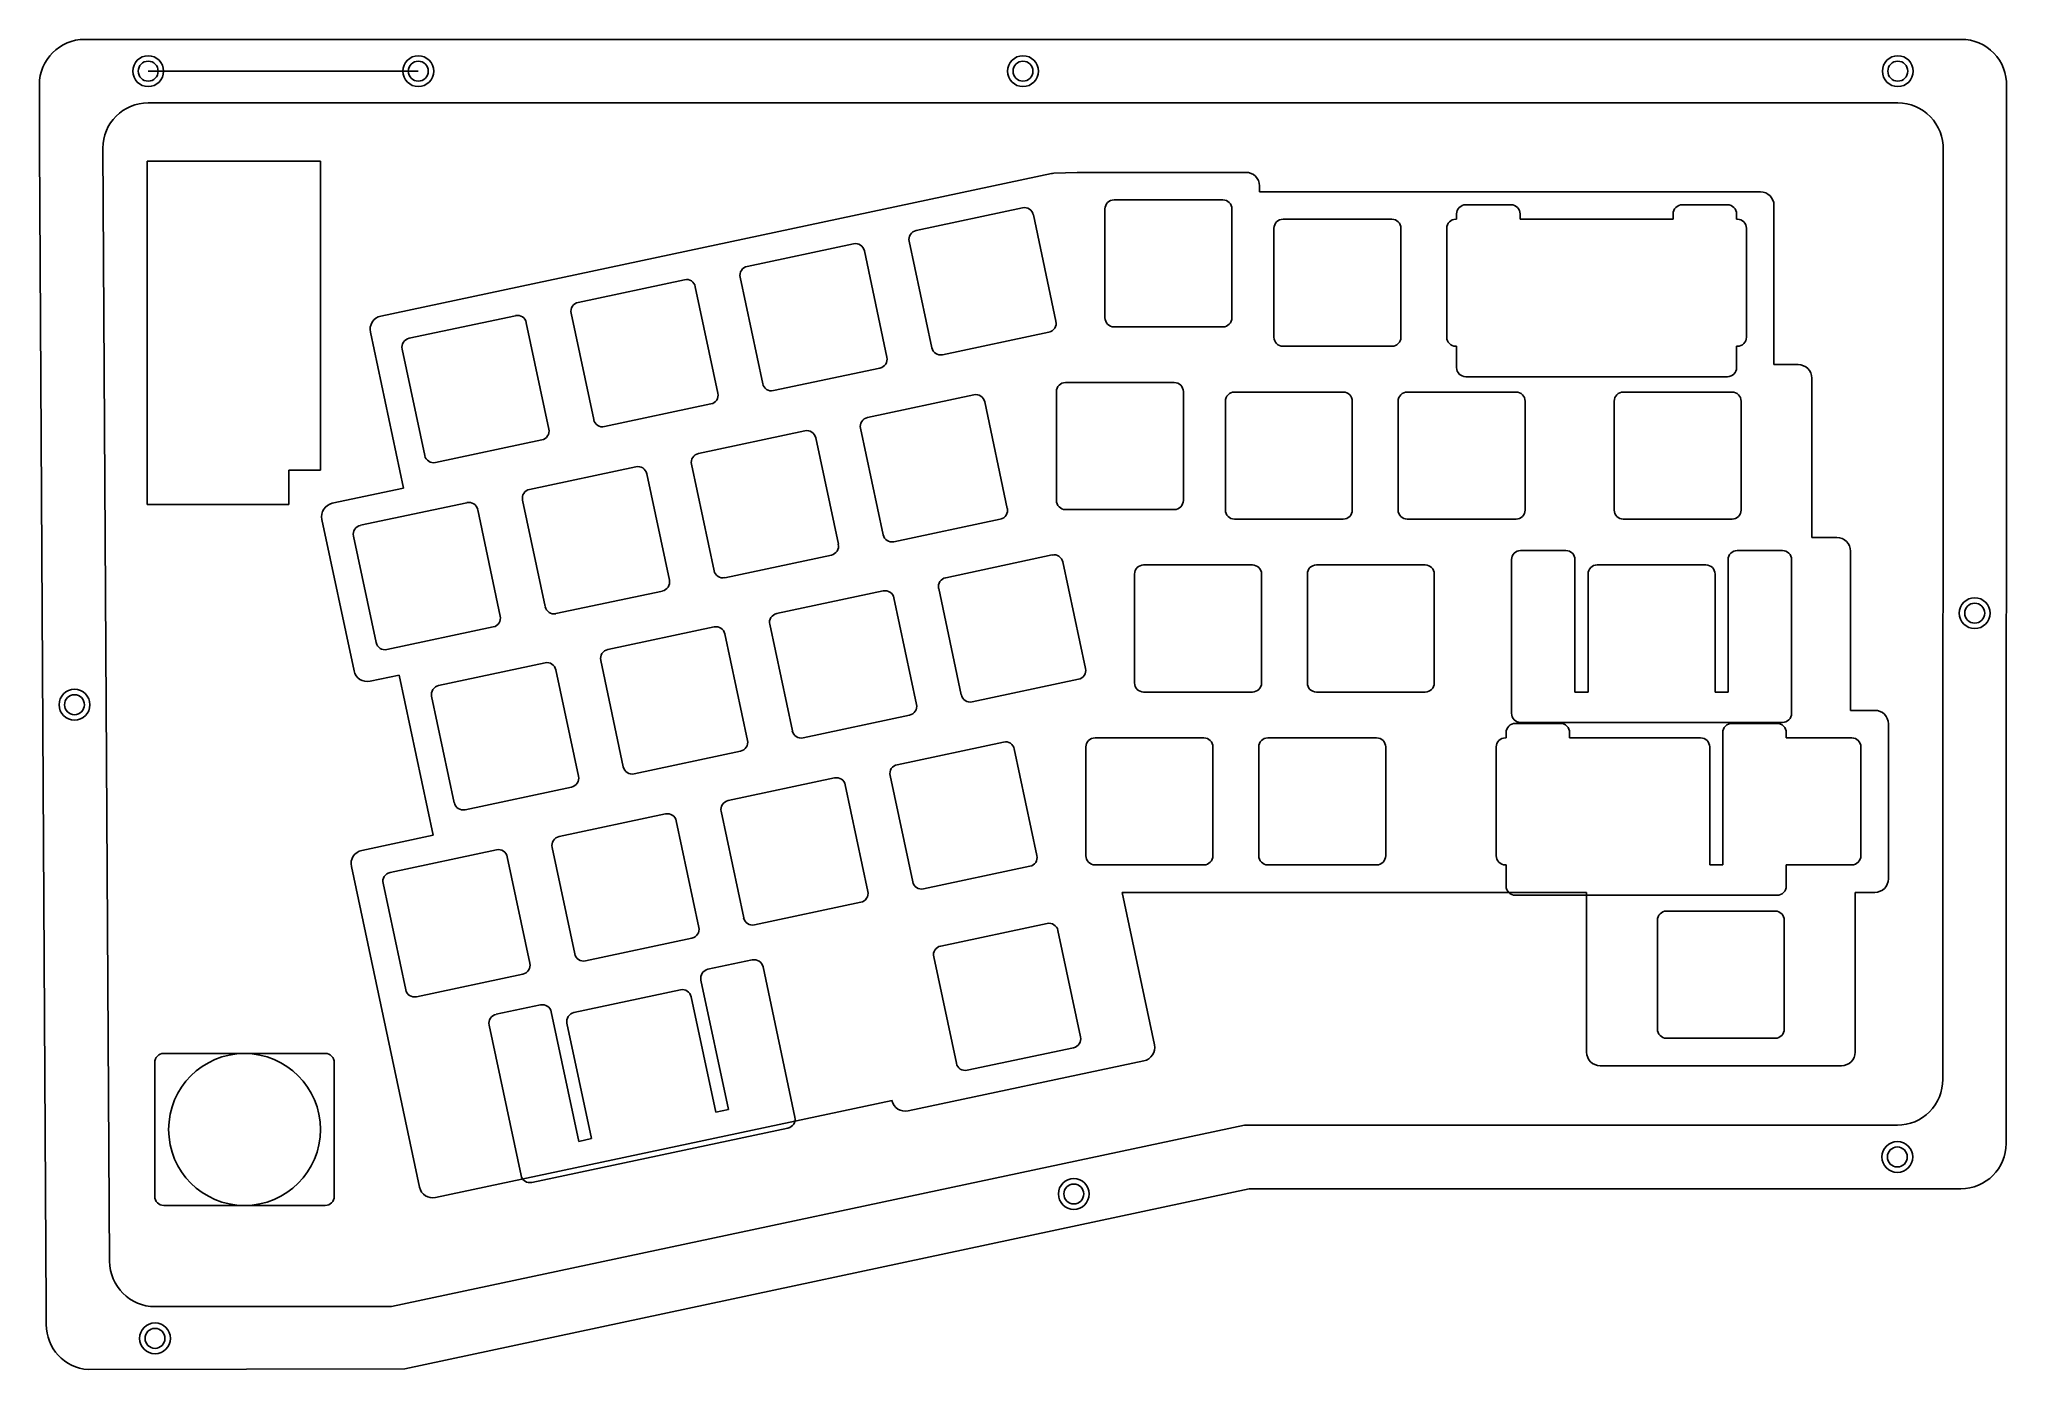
# Model space of a CAD drawing. Header units: inches. Extents: x 35 to 252, y 26 to 172.
import ezdxf

# ---------------------------------------------------------------- set-up
doc = ezdxf.new("R2010")
doc.units = ezdxf.units.IN
doc.header["$MEASUREMENT"] = 0

msp = doc.modelspace()

# ---------------------------------------------------------------- linework, layer by layer
for p, q in [((246.9, 172.32), (40, 172.32)), ((35, 160.32), (35, 167.32)), ((76.78, 168.82), (47, 168.82)), ((251.9, 167.47), (251.85, 50.66)), ((47, 165.32), (239.9, 165.32)), ((35, 160.32), (35.75, 32.67)), ((42.75, 37.67), (42, 160.32)), ((46.89, 158.9), (46.89, 121.07)), ((66, 158.9), (46.89, 158.9)), ((66, 124.84), (66, 158.9)), ((244.86, 57.71), (244.9, 160.47)), ((153.49, 154.64), (165.49, 154.64)), ((62.5, 121.07), (62.5, 124.84)), ((62.5, 124.84), (66, 124.84)), ((62.5, 121.07), (46.89, 121.07)), ((47.72, 44.82), (47.72, 59.57)), ((48.72, 60.57), (66.52, 60.57)), ((67.52, 59.57), (67.52, 44.82)), ((167.86, 52.66), (73.83, 32.67)), ((239.85, 52.66), (167.86, 52.66)), ((75.28, 25.82), (168.39, 45.66)), ((168.39, 45.66), (246.85, 45.66)), ((66.52, 43.82), (48.72, 43.82)), ((35.75, 32.67), (35.75, 30.71)), ((47.75, 32.67), (73.82, 32.67)), ((75.28, 25.82), (40.39, 25.72))]:
    msp.add_line(p, q)
at = {"color": 7, "linetype": 'Continuous', "lineweight": 25}
for p, q in [((146.59, 157.54), (72.65, 141.82)), ((149.43, 157.67), (146.84, 157.57)), ((168.02, 157.67), (149.49, 157.67)), ((169.52, 155.53), (169.52, 156.17)), ((224.75, 155.53), (169.52, 155.53)), ((197.26, 154.09), (192.26, 154.09)), ((221.13, 154.09), (216.13, 154.09)), ((226.25, 136.48), (226.25, 154.03)), ((143.4, 153.76), (131.67, 151.26)), ((147.08, 141.25), (144.59, 152.99)), ((152.49, 153.64), (152.49, 141.64)), ((166.49, 141.64), (166.49, 153.64)), ((184.12, 152.5), (172.12, 152.5)), ((191.26, 152.5), (191.17, 152.5)), ((191.26, 153.09), (191.26, 152.5)), ((198.26, 152.5), (198.26, 153.09)), ((215.13, 152.5), (198.26, 152.5)), ((215.13, 153.09), (215.13, 152.5)), ((222.13, 152.5), (222.13, 153.09)), ((222.22, 152.5), (222.13, 152.5)), ((124.77, 149.8), (113.03, 147.3)), ((130.9, 150.08), (133.39, 138.34)), ((171.12, 151.5), (171.12, 139.5)), ((185.12, 139.5), (185.12, 151.5)), ((190.17, 151.5), (190.17, 139.5)), ((223.22, 139.5), (223.22, 151.5)), ((128.45, 137.29), (125.96, 149.03)), ((106.14, 145.84), (94.4, 143.34)), ((112.26, 146.12), (114.76, 134.38)), ((109.82, 133.33), (107.32, 145.07)), ((87.5, 141.87), (75.76, 139.38)), ((91.18, 129.37), (88.69, 141.1)), ((93.63, 142.15), (96.12, 130.42)), ((71.5, 140.04), (75.15, 122.87)), ((134.58, 137.57), (146.31, 140.06)), ((153.49, 140.64), (165.49, 140.64)), ((74.99, 138.19), (77.49, 126.46)), ((172.12, 138.5), (184.12, 138.5)), ((191.17, 138.5), (191.26, 138.5)), ((191.26, 138.5), (191.26, 136.15)), ((222.13, 136.15), (222.13, 138.5)), ((222.13, 138.5), (222.22, 138.5)), ((115.94, 133.61), (127.68, 136.1)), ((160.13, 134.51), (148.13, 134.51)), ((192.26, 135.15), (221.13, 135.15)), ((228.92, 136.48), (226.25, 136.48)), ((230.42, 117.43), (230.42, 134.98)), ((138.04, 133.15), (126.31, 130.65)), ((141.72, 120.64), (139.23, 132.38)), ((147.13, 133.51), (147.13, 121.51)), ((161.13, 121.51), (161.13, 133.51)), ((165.76, 132.45), (165.76, 120.45)), ((178.76, 133.45), (166.76, 133.45)), ((179.76, 120.45), (179.76, 132.45)), ((184.81, 132.45), (184.81, 120.45)), ((197.81, 133.45), (185.81, 133.45)), ((198.81, 120.45), (198.81, 132.45)), ((208.63, 132.45), (208.63, 120.45)), ((221.63, 133.45), (209.63, 133.45)), ((222.63, 120.45), (222.63, 132.45)), ((97.31, 129.65), (109.05, 132.14)), ((78.68, 125.69), (90.41, 128.18)), ((119.41, 129.19), (107.67, 126.69)), ((123.09, 116.68), (120.6, 128.42)), ((125.54, 129.47), (128.03, 117.73)), ((100.78, 125.23), (89.04, 122.73)), ((104.46, 112.72), (101.96, 124.46)), ((106.9, 125.51), (109.4, 113.77)), ((75.15, 122.87), (67.3, 121.2)), ((88.27, 121.54), (90.76, 109.81)), ((66.15, 119.42), (69.69, 102.73)), ((82.14, 121.26), (70.4, 118.77)), ((85.82, 108.76), (83.33, 120.49)), ((129.22, 116.96), (140.95, 119.45)), ((148.13, 120.51), (160.13, 120.51)), ((166.76, 119.45), (178.76, 119.45)), ((185.81, 119.45), (197.81, 119.45)), ((209.63, 119.45), (221.63, 119.45)), ((69.63, 117.58), (72.13, 105.85)), ((233.18, 117.43), (230.42, 117.43)), ((110.58, 113), (122.32, 115.49)), ((146.66, 115.5), (134.93, 113)), ((197.31, 114.99), (197.31, 98.05)), ((203.31, 115.99), (198.31, 115.99)), ((204.31, 100.4), (204.31, 114.99)), ((221.19, 114.99), (221.19, 100.4)), ((227.19, 115.99), (222.19, 115.99)), ((228.19, 98.05), (228.19, 114.99)), ((234.68, 98.38), (234.68, 115.93)), ((150.34, 102.99), (147.85, 114.73)), ((155.75, 113.4), (155.75, 101.4)), ((168.75, 114.4), (156.75, 114.4)), ((169.75, 101.4), (169.75, 113.4)), ((174.8, 113.4), (174.8, 101.4)), ((187.8, 114.4), (175.8, 114.4)), ((188.8, 101.4), (188.8, 113.4)), ((205.75, 113.4), (205.75, 100.4)), ((218.75, 114.4), (206.75, 114.4)), ((219.75, 100.4), (219.75, 113.4)), ((91.95, 109.04), (103.69, 111.53)), ((128.03, 111.54), (116.29, 109.04)), ((131.71, 99.03), (129.22, 110.77)), ((134.16, 111.82), (136.65, 100.08)), ((73.32, 105.08), (85.05, 107.57)), ((109.4, 107.58), (97.66, 105.08)), ((113.08, 95.07), (110.58, 106.81)), ((115.52, 107.86), (118.02, 96.12)), ((71.47, 101.58), (74.66, 102.26)), ((74.66, 102.26), (78.41, 84.62)), ((90.76, 103.61), (79.02, 101.12)), ((94.44, 91.11), (91.95, 102.84)), ((96.89, 103.89), (99.38, 92.16)), ((78.25, 99.93), (80.75, 88.2)), ((137.84, 99.31), (149.57, 101.8)), ((156.75, 100.4), (168.75, 100.4)), ((175.8, 100.4), (187.8, 100.4)), ((205.75, 100.4), (204.31, 100.4)), ((221.19, 100.4), (219.75, 100.4)), ((119.2, 95.35), (130.94, 97.84)), ((237.36, 98.38), (234.68, 98.38)), ((196.72, 95.94), (196.72, 95.35)), ((202.72, 96.94), (197.72, 96.94)), ((198.31, 97.05), (227.19, 97.05)), ((203.72, 95.35), (203.72, 95.94)), ((220.6, 95.94), (220.6, 81.35)), ((226.6, 96.94), (221.6, 96.94)), ((227.6, 95.35), (227.6, 95.94)), ((238.86, 79.82), (238.86, 96.88)), ((100.57, 91.39), (112.31, 93.88)), ((141.3, 94.89), (129.57, 92.39)), ((144.98, 82.38), (142.49, 94.12)), ((150.39, 94.35), (150.39, 82.35)), ((163.39, 95.35), (151.39, 95.35)), ((164.39, 82.35), (164.39, 94.35)), ((169.44, 94.35), (169.44, 82.35)), ((182.44, 95.35), (170.44, 95.35)), ((183.44, 82.35), (183.44, 94.35)), ((195.63, 94.35), (195.63, 82.35)), ((196.72, 95.35), (196.63, 95.35)), ((218.16, 95.35), (203.72, 95.35)), ((219.16, 81.35), (219.16, 94.35)), ((234.83, 95.35), (227.6, 95.35)), ((235.83, 82.35), (235.83, 94.35)), ((128.8, 91.21), (131.29, 79.47)), ((81.94, 87.43), (93.67, 89.92)), ((122.67, 90.93), (110.93, 88.43)), ((126.35, 78.42), (123.86, 90.16)), ((104.04, 86.97), (92.3, 84.47)), ((110.16, 87.25), (112.66, 75.51)), ((78.41, 84.62), (70.56, 82.95)), ((107.72, 74.46), (105.22, 86.2)), ((85.4, 83), (73.66, 80.51)), ((69.41, 81.17), (76.92, 45.84)), ((132.48, 78.7), (144.21, 81.19)), ((151.39, 81.35), (163.39, 81.35)), ((170.44, 81.35), (182.44, 81.35)), ((196.63, 81.35), (196.72, 81.35)), ((196.72, 81.35), (196.72, 79)), ((220.6, 81.35), (219.16, 81.35)), ((227.6, 79), (227.6, 81.35)), ((227.6, 81.35), (234.83, 81.35)), ((72.89, 79.32), (75.39, 67.59)), ((154.37, 78.32), (205.59, 78.32)), ((157.94, 61.53), (154.37, 78.32)), ((205.59, 78.32), (205.59, 60.72)), ((235.19, 78.32), (235.19, 60.72)), ((235.19, 78.32), (237.36, 78.32)), ((113.84, 74.74), (125.58, 77.23)), ((197.72, 78), (226.6, 78)), ((226.39, 76.25), (214.39, 76.25)), ((146.11, 74.9), (134.38, 72.4)), ((149.79, 62.39), (147.3, 74.13)), ((213.39, 75.25), (213.39, 63.25)), ((227.39, 63.25), (227.39, 75.25)), ((133.61, 71.22), (136.1, 59.48)), ((137.29, 58.71), (149.02, 61.2)), ((214.39, 62.25), (226.39, 62.25)), ((130.79, 54.23), (156.78, 59.75)), ((207.09, 59.22), (233.69, 59.22))]:
    msp.add_line(p, q, dxfattribs=at)
at = {"linetype": 'Continuous', "lineweight": 25}
for p, q in [((91.53, 83.28), (94.02, 71.55)), ((89.08, 70.5), (86.59, 82.23)), ((95.21, 70.78), (106.95, 73.27)), ((108.71, 69.84), (113.6, 70.88)), ((114.79, 70.11), (118.31, 53.54)), ((76.58, 66.82), (88.31, 69.31)), ((93.94, 65.08), (105.68, 67.58)), ((110.98, 54.39), (107.94, 68.66)), ((85.36, 64.88), (90.25, 65.92)), ((91.44, 65.15), (94.47, 50.88)), ((106.87, 66.81), (109.57, 54.09)), ((88.11, 47.12), (84.59, 63.69)), ((95.88, 51.18), (93.17, 63.9)), ((78.69, 44.69), (129.01, 55.38)), ((109.57, 54.09), (110.98, 54.39)), ((117.54, 52.35), (89.3, 46.35)), ((94.47, 50.88), (95.88, 51.18))]:
    msp.add_line(p, q, dxfattribs=at)
for centre, radius in [((47, 168.82), 1.7), ((47, 168.82), 1.1), ((76.78, 168.82), 1.7), ((76.78, 168.82), 1.1), ((143.45, 168.82), 1.7), ((143.45, 168.82), 1.1), ((239.9, 168.82), 1.7), ((239.9, 168.82), 1.1), ((248.38, 109.09), 1.7), ((248.38, 109.09), 1.1), ((38.87, 99), 1.7), ((38.87, 99), 1.1), ((57.62, 52.19), 8.37), ((239.85, 49.16), 1.7), ((239.85, 49.16), 1.1), ((149.05, 45.08), 1.7), ((149.05, 45.08), 1.1), ((47.75, 29.17), 1.7), ((47.75, 29.17), 1.1)]:
    msp.add_circle(centre, radius)
for centre, radius, start, end in [((40, 167.32), 5, 90, 180), ((246.9, 167.32), 5, 358.2687, 90), ((47, 160.32), 5, 90, 180), ((239.9, 160.32), 5, 358.2524, 90), ((244.9, 165.32), 5, 269.9741, 270), ((48.72, 59.57), 1, 90, 180), ((66.52, 59.57), 1, 0, 90), ((239.85, 57.66), 5, 270, 0.5827), ((244.85, 52.66), 5.05, 89.9741, 90.0029), ((246.85, 50.66), 5, 270, 359.9746), ((48.72, 44.82), 1, 180, 270), ((66.52, 44.82), 1, 270, 0), ((47.75, 37.67), 5, 180, 270), ((40.75, 30.71), 5, 180, 265.7982)]:
    msp.add_arc(centre, radius, start, end)
at = {"color": 7, "linetype": 'Continuous', "lineweight": 25}
for centre, radius, start, end in [((146.9, 156.07), 1.5, 92.2937, 102), ((149.49, 156.17), 1.5, 90, 92.2937), ((168.02, 156.17), 1.5, 0, 90), ((153.49, 153.64), 1, 90, 180), ((165.49, 153.64), 1, 0, 90), ((192.26, 153.09), 1, 90, 180.0001), ((197.26, 153.09), 1, 359.9999, 90), ((216.13, 153.09), 1, 90.0001, 180.0001), ((221.13, 153.09), 1, 359.9999, 90.0001), ((224.75, 154.03), 1.5, 0, 90), ((143.61, 152.78), 1, 12, 102), ((172.12, 151.5), 1, 90, 180), ((184.12, 151.5), 1, 360, 90), ((191.17, 151.5), 1, 90, 180), ((222.22, 151.5), 1, 360, 90), ((124.98, 148.82), 1, 12, 102), ((131.87, 150.28), 1, 102, 192), ((106.34, 144.86), 1, 12, 102), ((113.24, 146.32), 1, 102, 192), ((94.61, 142.36), 1, 102, 192), ((72.96, 140.35), 1.5, 102, 192), ((87.71, 140.9), 1, 12, 102), ((146.11, 141.04), 1, 282, 12), ((153.49, 141.64), 1, 180, 270), ((165.49, 141.64), 1, 270, 0), ((75.97, 138.4), 1, 102, 192), ((172.12, 139.5), 1, 180, 270), ((184.12, 139.5), 1, 270, 0), ((191.17, 139.5), 1, 180, 270), ((222.22, 139.5), 1, 270, 0), ((127.47, 137.08), 1, 282, 12), ((134.37, 138.55), 1, 192, 282), ((148.13, 133.51), 1, 90, 180), ((160.13, 133.51), 1, 0, 90), ((192.26, 136.15), 1, 179.9999, 270), ((221.13, 136.15), 1, 269.9999, 0.0001), ((228.92, 134.98), 1.5, 0, 90), ((108.84, 133.12), 1, 282, 12), ((115.73, 134.59), 1, 192, 282), ((138.25, 132.17), 1, 12, 102), ((166.76, 132.45), 1, 90, 180), ((178.76, 132.45), 1, 0, 90), ((185.81, 132.45), 1, 90, 180), ((197.81, 132.45), 1, 0, 90), ((209.63, 132.45), 1, 90, 180), ((221.63, 132.45), 1, 0, 90), ((97.1, 130.62), 1, 192, 282), ((126.51, 129.67), 1, 102, 192), ((90.2, 129.16), 1, 282, 12), ((119.62, 128.21), 1, 12, 102), ((78.47, 126.66), 1, 192, 282), ((107.88, 125.71), 1, 102, 192), ((100.98, 124.25), 1, 12, 102), ((89.25, 121.75), 1, 102, 192), ((148.13, 121.51), 1, 180, 270), ((160.13, 121.51), 1, 270, 0), ((67.61, 119.73), 1.5, 102, 192), ((82.35, 120.29), 1, 12, 102), ((140.75, 120.43), 1, 282, 12), ((166.76, 120.45), 1, 180, 270), ((178.76, 120.45), 1, 270, 0), ((185.81, 120.45), 1, 180, 270), ((197.81, 120.45), 1, 270, 0), ((209.63, 120.45), 1, 180, 270), ((221.63, 120.45), 1, 270, 0), ((70.61, 117.79), 1, 102, 192), ((129.01, 117.94), 1, 192, 282), ((233.18, 115.93), 1.5, 0, 90), ((122.11, 116.47), 1, 282, 12), ((146.87, 114.52), 1, 12, 102), ((198.31, 114.99), 1, 90, 180.0001), ((203.31, 114.99), 1, 359.9999, 90), ((222.19, 114.99), 1, 90.0001, 180.0001), ((227.19, 114.99), 1, 359.9999, 90.0001), ((110.37, 113.98), 1, 192, 282), ((135.13, 112.02), 1, 102, 192), ((156.75, 113.4), 1, 90, 180), ((168.75, 113.4), 1, 0, 90), ((175.8, 113.4), 1, 90, 180), ((187.8, 113.4), 1, 0, 90), ((206.75, 113.4), 1, 89.9999, 180), ((218.75, 113.4), 1, 0, 89.9998), ((103.48, 112.51), 1, 282, 12), ((128.24, 110.56), 1, 12, 102), ((84.84, 108.55), 1, 282, 12), ((91.74, 110.01), 1, 192, 282), ((116.5, 108.06), 1, 102, 192), ((109.6, 106.6), 1, 12, 102), ((73.11, 106.05), 1, 192, 282), ((97.87, 104.1), 1, 102, 192), ((71.16, 103.05), 1.5, 192, 282), ((90.97, 102.64), 1, 12, 102), ((149.37, 102.78), 1, 282, 12), ((79.23, 100.14), 1, 102, 192), ((137.63, 100.29), 1, 192, 282), ((156.75, 101.4), 1, 180, 270), ((168.75, 101.4), 1, 270, 0), ((175.8, 101.4), 1, 180, 270), ((187.8, 101.4), 1, 270, 0), ((130.73, 98.82), 1, 282, 12), ((198.31, 98.05), 1, 179.9999, 270), ((227.19, 98.05), 1, 269.9999, 0.0001), ((237.36, 96.88), 1.5, 0, 90), ((118.99, 96.33), 1, 192, 282), ((197.72, 95.94), 1, 90, 180.0001), ((202.72, 95.94), 1, 359.9999, 90), ((221.6, 95.94), 1, 90.0001, 180.0001), ((226.6, 95.94), 1, 359.9999, 90.0001), ((112.1, 94.86), 1, 282, 12), ((141.51, 93.91), 1, 12, 102), ((151.39, 94.35), 1, 90, 180), ((163.39, 94.35), 1, 0, 90), ((170.44, 94.35), 1, 90, 180), ((182.44, 94.35), 1, 360, 90), ((196.63, 94.35), 1, 90, 180), ((218.16, 94.35), 1, 360, 90), ((234.83, 94.35), 1, 0, 90), ((93.46, 90.9), 1, 282, 12), ((100.36, 92.36), 1, 192, 282), ((129.77, 91.41), 1, 102, 192), ((122.88, 89.95), 1, 12, 102), ((81.73, 88.4), 1, 192, 282), ((104.24, 85.99), 1, 12, 102), ((111.14, 87.45), 1, 102, 192), ((70.87, 81.48), 1.5, 102, 192), ((85.61, 82.03), 1, 12, 102), ((92.51, 83.49), 1, 102, 192), ((73.87, 79.53), 1, 102, 192), ((144.01, 82.17), 1, 282, 12), ((151.39, 82.35), 1, 180, 270), ((163.39, 82.35), 1, 270, 0), ((170.44, 82.35), 1, 180, 270), ((182.44, 82.35), 1, 270, 0), ((196.63, 82.35), 1, 180, 270), ((234.83, 82.35), 1, 270, 0), ((125.37, 78.21), 1, 282, 12), ((132.27, 79.68), 1, 192, 282), ((197.72, 79), 1, 179.9999, 270), ((226.6, 79), 1, 269.9999, 0.0001), ((237.36, 79.82), 1.5, 270, 0), ((214.39, 75.25), 1, 90, 180), ((226.39, 75.25), 1, 0, 90), ((106.74, 74.25), 1, 282, 12), ((113.63, 75.72), 1, 192, 282), ((146.32, 73.92), 1, 12, 102), ((134.58, 71.42), 1, 102, 192), ((76.37, 67.79), 1, 192, 282), ((214.39, 63.25), 1, 180, 270), ((226.39, 63.25), 1, 270, 0), ((148.82, 62.18), 1, 282, 12), ((156.47, 61.22), 1.5, 282, 12), ((137.08, 59.69), 1, 192, 282), ((207.09, 60.72), 1.5, 180, 270), ((233.69, 60.72), 1.5, 270, 0), ((130.47, 55.7), 1.5, 192.1532, 282), ((78.38, 46.15), 1.5, 192, 282)]:
    msp.add_arc(centre, radius, start, end, dxfattribs=at)
at = {"linetype": 'Continuous', "lineweight": 25}
for centre, start, end in [((88.1, 70.29), 282, 12), ((95, 71.75), 192, 282), ((108.92, 68.86), 102, 192.0001), ((113.81, 69.9), 11.9999, 102), ((105.89, 66.6), 12, 102), ((90.46, 64.94), 11.9999, 101.9999), ((94.15, 64.1), 102, 192), ((85.57, 63.9), 101.9999, 192.0001), ((117.33, 53.33), 282, 12.0001), ((89.09, 47.33), 191.9999, 282.0001)]:
    msp.add_arc(centre, 1, start, end, dxfattribs=at)

doc.saveas('drawing.dxf')
